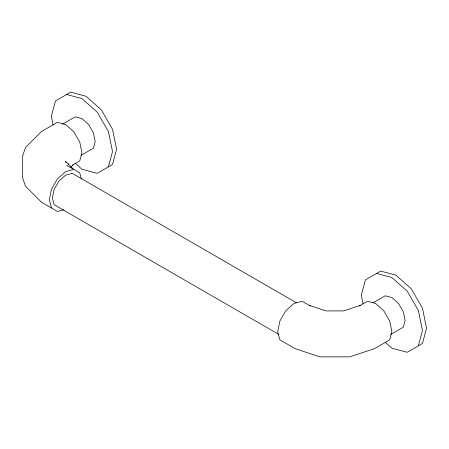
<?xml version="1.0" encoding="UTF-8"?>
<svg xmlns="http://www.w3.org/2000/svg" width="449" height="449" viewBox="0 0 449 449"><rect width="100%" height="100%" fill="white"/><g stroke="black" fill="none" stroke-linecap="round" stroke-linejoin="round"><path stroke-width="0.67" d="M108.422 166.865L112.519 151.571L108.422 131.546L97.225 112.155L81.931 98.595L66.637 94.498M418.373 345.814L422.47 330.52L418.373 310.495L407.176 291.104L391.882 277.544L376.593 273.447M70.645 167.348L73.451 164.542L72.323 165.193M62.602 124.171L75.303 116.835L81.931 118.609L88.56 124.485L93.409 132.887L95.188 141.564L93.409 148.192L81.308 155.18M73.776 164.356L79.748 160.905L81.931 152.75L79.748 142.069L73.776 131.725L65.621 124.496L57.461 122.308L41.476 131.54L25.542 147.474L22.45 156.415L22.45 177.344L25.542 186.284L41.476 202.218L57.461 211.445L63.736 209.767M359.155 306.027L367.417 301.257L375.572 303.445L383.727 310.674L389.698 321.018L391.882 331.699L389.698 339.854L374.5 348.632L349.822 356.86L319.755 356.86L295.077 348.632L279.879 339.854L277.69 331.699L279.879 321.018L285.85 310.674L294.005 303.445L302.16 301.257L310.422 306.027M373.153 302.766L385.259 295.784L391.882 297.558L398.51 303.434L403.365 311.836L405.138 320.513L403.365 327.141L390.658 334.477M360.334 305.348L343.637 310.91L325.935 310.91L309.243 305.348M73.776 169.402L65.621 171.585L57.461 178.82L51.489 189.164L49.306 199.844L51.489 207.999M66.693 165.311L79.748 172.848L81.426 179.123M296.379 302.744L72.244 173.342L65.621 175.121L58.993 180.998L54.138 189.399L52.365 198.076L54.138 204.705L278.88 334.454M385.259 342.306L391.882 348.183L407.176 352.28L422.453 343.463L426.55 328.168L422.453 308.143L411.256 288.752L395.962 275.186L380.668 271.089L365.396 279.912L361.299 295.201L363.073 303.883M75.303 163.357L81.931 169.234L97.225 173.331L112.503 164.514L116.6 149.22L112.503 129.194L101.306 109.803L86.012 96.238L70.718 92.14L55.44 100.958L51.343 116.252L53.122 124.934M73.451 169.211L65.498 161.264L65.941 162.538M68.59 163.554L68.59 164.884"/></g></svg>
